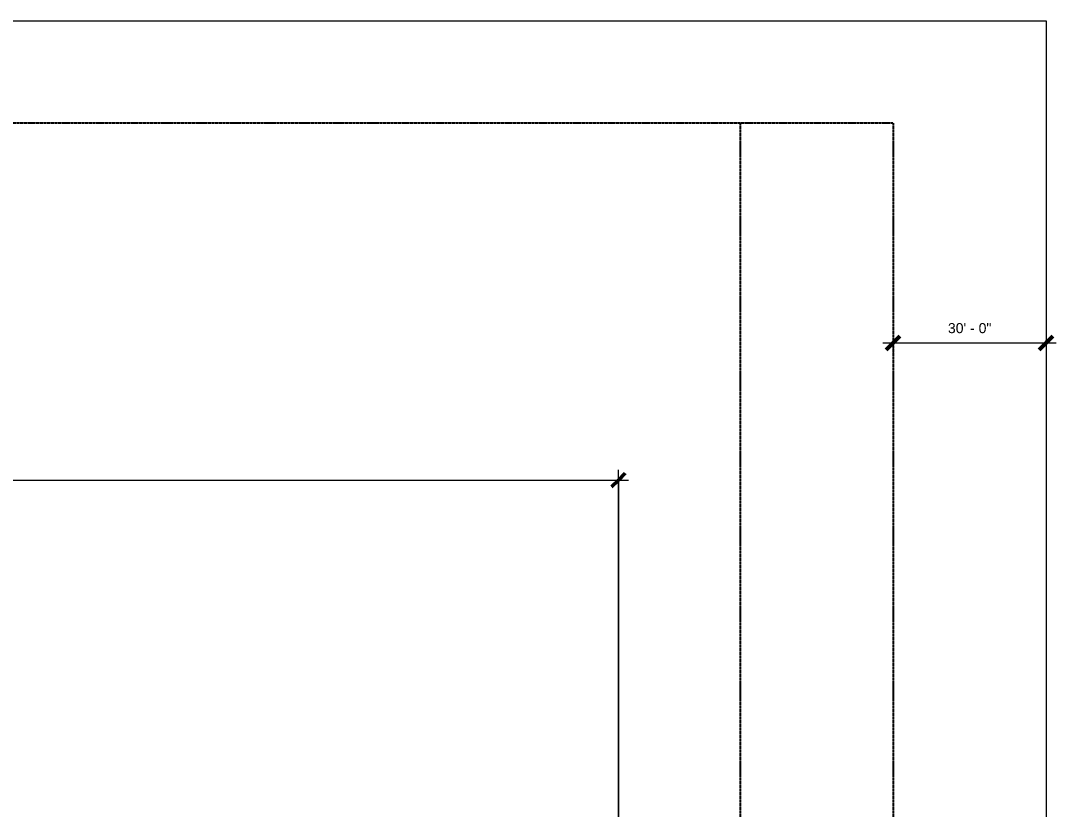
# Model space of a CAD drawing. Header units: inches. Extents: x 20541 to 27285, y -26063 to -19045.
# Drawn here: x 24590 to 27026, y -21053 to -19198 of the extents above; entities that cross this region are included whole.
import ezdxf

# ---------------------------------------------------------------- set-up
doc = ezdxf.new("R2010")
doc.units = ezdxf.units.IN
doc.header["$MEASUREMENT"] = 0
doc.linetypes.add('Hidden', pattern=[0.28125, 0.1875, -0.09375])
for name, color, linetype, lineweight in [('A-ANNO-DIMS', 211, 'Continuous', 9), ('A-ANNO-DIMS-256', 211, 'Continuous', 9), ('A-DETL', 90, 'Continuous', 9), ('A-PROP-SBCK', 71, 'Hidden', 25)]:
    doc.layers.add(name, color=color, linetype=linetype, lineweight=lineweight)
doc.styles.add('Arial_1', font='arial.ttf', dxfattribs={"height": 23.60479})
doc.dimstyles.new('Linear_-_3_32__Arial', dxfattribs={"dimscale": 12, "dimtxt": 24, "dimasz": 2.666667, "dimexe": 2, "dimexo": 1.333333, "dimgap": 1.333333, "dimtad": 1, "dimdec": 0, "dimzin": 1, "dimdsep": 46, "dimlunit": 4, "dimtxsty": 'Arial_1', "dimblk1": 'OBLIQUE', "dimblk2": 'OBLIQUE', "dimsah": 1, "dimcen": 0.09, "dimdle": 2, "dimazin": 0, "dimtfac": 1, "dimtdec": 4, "dimtix": 1, "dimtmove": 0, "dimatfit": 3, "dimfxl": 1, "dimtvp": 1, "dimtfill": 1, "dimfrac": 2, "dimtolj": 1, "dimtzin": 0, "dimarcsym": 2})

# ---------------------------------------------------------------- blocks, each defined once
blk = doc.blocks.new('DIMBLOCK3-Site Plan - Phase 1')
at = {"layer": 'A-ANNO-DIMS-256'}
for p, q in [((26618.4, -19956.1), (27026.4, -19956.1)), ((26642.4, -19949.4), (26642.4, -19980.1)), ((26642.4, -19956.1), (26642.4, -19949.4)), ((27002.4, -19949.4), (27002.4, -19980.1)), ((27002.4, -19956.1), (27002.4, -19949.4))]:
    blk.add_line(p, q, dxfattribs=at)
at = {"layer": 'A-ANNO-DIMS-256', "lineweight": 50}
for p, q in [((26642.4, -19956.1), (26626.4, -19972.1)), ((26642.4, -19956.1), (26658.4, -19940.1)), ((27002.4, -19956.1), (26986.4, -19972.1)), ((27002.4, -19956.1), (27018.4, -19940.1))]:
    blk.add_line(p, q, dxfattribs=at)
at = {"layer": 'A-ANNO-DIMS-256', "color": 0, "insert": (26771.4, -19909.4), "char_height": 23.6, "width": 122.289, "attachment_point": 1, "line_spacing_factor": 0.938532, "style": 'Arial_1', "bg_fill": 3, "box_fill_scale": 1.25, "bg_fill_color": 0, "bg_fill_transparency": 0}
blk.add_mtext('30\' - 0"', dxfattribs=at)
blk = doc.blocks.new('_Oblique')
at = {"color": 0, "linetype": 'ByBlock', "lineweight": -2}
blk.add_line((-0.5, -0.5), (0.5, 0.5), dxfattribs=at)
blk = doc.blocks.new('DIMBLOCK11-Site Plan - Phase 1')
at = {"layer": 'A-ANNO-DIMS-256', "lineweight": 50}
for p, q in [((21966.1, -20278.5), (21982.1, -20262.5)), ((25995.9, -20278.5), (26011.9, -20262.5)), ((21966.1, -20278.5), (21950.1, -20294.5)), ((25995.9, -20278.5), (25979.9, -20294.5))]:
    blk.add_line(p, q, dxfattribs=at)
at = {"layer": 'A-ANNO-DIMS-256'}
for p, q in [((21966.1, -20271.9), (21966.1, -20302.5)), ((21966.1, -20278.5), (21966.1, -20271.9)), ((25995.9, -21115.3), (25995.9, -20254.5)), ((21966.1, -20278.5), (26019.9, -20278.5)), ((25995.9, -20278.5), (25995.9, -21115.3))]:
    blk.add_line(p, q, dxfattribs=at)
at = {"layer": 'A-ANNO-DIMS-256', "color": 0, "insert": (23912, -20231.9), "char_height": 23.6, "width": 165.711, "attachment_point": 1, "line_spacing_factor": 0.938532, "style": 'Arial_1', "bg_fill": 3, "box_fill_scale": 1.25, "bg_fill_color": 0, "bg_fill_transparency": 0}
blk.add_mtext('335\' - 10"', dxfattribs=at)

msp = doc.modelspace()

# ---------------------------------------------------------------- linework, layer by layer
at = {"layer": 'A-DETL'}
for p, q in [((20979.1, -19198.2), (27002.4, -19198.2)), ((27002.4, -19198.2), (27002.4, -25943.1))]:
    msp.add_line(p, q, dxfattribs=at)
at = {"layer": 'A-PROP-SBCK'}
for p, q in [((21399.1, -19438.2), (26642.4, -19438.2)), ((26282.4, -19438.2), (26282.4, -25779.9)), ((26642.4, -19438.2), (26642.4, -25801.4))]:
    msp.add_line(p, q, dxfattribs=at)

# ---------------------------------------------------------------- dimensions: what is measured, and where the dimension line sits
at = {"layer": 'A-ANNO-DIMS'}
dim = msp.add_linear_dim(base=(25995.9, -20278.5), p1=(21966.1, -20255.9), p2=(25995.9, -21131.3), dimstyle='Linear_-_3_32__Arial', override={"dimpost": '<>', "dimfxl": 4123.769987}, dxfattribs=at)
dim.commit()
dim.dimension.update_dxf_attribs({"geometry": 'DIMBLOCK11-Site Plan - Phase 1', "text_midpoint": (23981, -20250.4)})

# ---------------------------------------------------------------- next in the draw order: dimensions: what is measured, and where the dimension line sits
dim = msp.add_linear_dim(base=(27002.4, -19956.1), p1=(26642.4, -19933.4), p2=(27002.4, -19933.4), dimstyle='Linear_-_3_32__Arial', override={"dimpost": '<>', "dimfxl": 360}, dxfattribs=at)
dim.commit()
dim.dimension.update_dxf_attribs({"geometry": 'DIMBLOCK3-Site Plan - Phase 1', "text_midpoint": (26822.4, -19928)})

doc.saveas('drawing.dxf')
